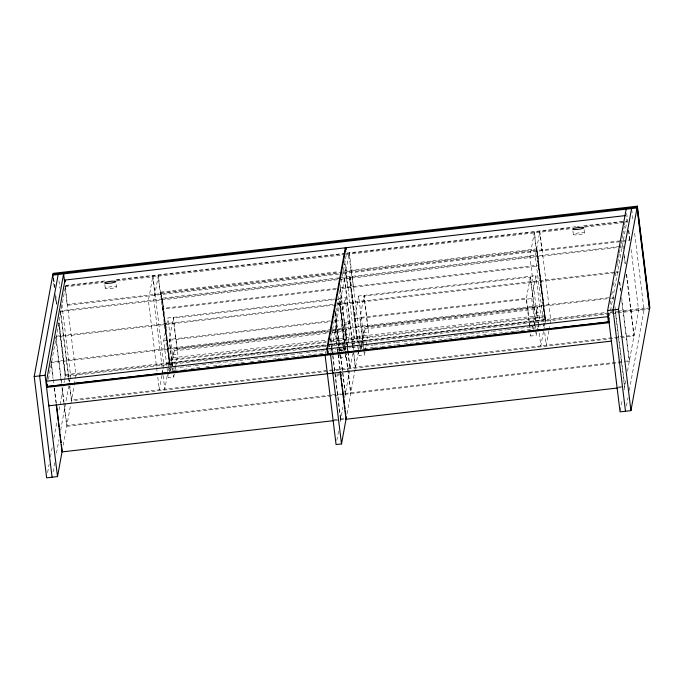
<?xml version="1.0" encoding="UTF-8"?>
<svg xmlns="http://www.w3.org/2000/svg" width="684" height="684" viewBox="0 0 684 684"><rect width="100%" height="100%" fill="white"/><g stroke="black" fill="none" stroke-linecap="round" stroke-linejoin="round"><path stroke-width="0.51" stroke-dasharray="3.42 2.56" d="M338.922 274.062L67.203 305.321L65.1 286.015L103.318 281.611M48.47 379.304L65.63 285.425L104.772 280.927M67.203 305.321L67.365 304.431L339.084 273.181M47.598 472.618L49.128 464.256M50.462 456.938L52.181 447.533M53.899 438.128L56.96 421.404M59.063 409.904L59.824 405.723M60.021 404.68L63.27 386.913M64.031 382.732L64.416 380.637M64.604 379.594L65.502 374.695L59.021 321.925M53.036 471.986L54.754 462.581M56.473 453.176L58.961 439.59M60.679 430.185L68.708 386.289M69.469 382.108L69.853 380.013M70.042 378.97L70.614 375.832L61.671 303.003M63.253 445.233L70.709 404.475M70.897 403.432L74.146 385.656M74.334 384.613L75.291 379.389M75.479 378.346L76.052 375.208L65.04 285.493M155.165 294.334L155.003 295.214L152.746 276.798M160.603 293.71L160.441 294.59L158.184 276.165M169.452 363.597L160.945 292.094L338.913 271.625M338.854 277.858L162.322 298.164L169.7 360.459L326.148 342.462M167.469 371.429L163.724 340.897L167.913 317.949L334.416 298.797M161.98 375.396L159.346 389.794L157.414 374.054M162.168 374.362L163.852 365.111L152.908 275.909L148.394 300.592L156.508 366.709M168.204 365.957L167.871 363.272L168.794 358.228L327.696 339.948M169.7 360.459L162.322 298.164M167.229 375.798L164.784 389.17L162.852 373.43M168.17 370.651L168.546 368.599L171.71 368.283M168.717 367.633L169.615 362.717L160.945 292.094M174.258 373.986L173.685 377.115L168.247 377.739L169.196 372.523M169.393 371.48L172.445 354.791L167.913 317.949M169.88 371.797L170.453 368.667M170.641 367.624L174.078 348.849L328.705 331.056M170.692 370.66L171.462 366.487M171.65 365.444L174.317 350.841L174.078 348.849M328.542 331.945L177.019 349.37L177.182 348.489M175.018 369.813L175.403 367.727M175.591 366.684L177.883 354.167L173.36 317.325L169.162 340.273L172.984 371.438M325.473 353.431L325.849 351.362M329.432 346.985L346.591 253.106L576.15 226.703M339.341 352.303L335.511 321.138L339.709 298.19L345.146 297.557L349.678 334.408L346.814 350.054M330.936 352.636L349.259 252.464L360.212 341.658L358.681 350.011M344.702 351.037L340.957 320.514L345.146 297.557M339.905 277.738L349.421 276.644L357.578 344.223M347.985 287.015L347.823 287.896L344.625 264.067M350.046 276.575L357.424 338.862L544.524 317.342L544.686 316.461L537.145 255.055L350.046 276.575L357.424 338.862M329.603 331.817L343.377 330.235L343.539 329.355M346.053 354.226L345.48 357.356L340.042 357.98L340.991 352.764M341.179 351.721L344.232 335.032L339.709 298.19M353.423 286.391L353.26 287.271L348.934 254.226M342.641 350.901L343.017 348.814M343.214 347.771L346.643 328.995L332.886 330.577M342.693 353.944L346.891 330.988L346.643 328.995M358.673 296.01L354.474 318.958L531.707 298.566L535.905 275.618L358.673 296.01L363.195 332.851L361.289 343.282M354.107 336.913L353.183 341.957L353.517 344.642M336.836 440.376L338.554 430.963M340.273 421.592L342.94 406.98M344.659 397.592L352.705 353.602M353.431 349.592L354.201 345.42M354.389 344.368L354.774 342.282L344.719 260.433M349.421 276.644L356.8 338.939L330.372 341.974M359.545 336.289L358.63 341.333L358.955 344.018M347.044 413.666L358.519 350.883M365.008 352.046L364.435 355.176L358.997 355.8L359.57 352.67M360.331 348.498L361.092 344.326M360.63 349.849L361.203 346.72M361.391 345.676L364.828 326.901L537.393 307.056L537.641 309.048L534.589 325.738M361.451 348.72L362.212 344.548M362.4 343.505L365.068 328.901L364.828 326.901M534.289 307.407L534.127 308.296L367.77 327.431L367.932 326.55M365.196 351.003L366.154 345.788M366.342 344.745L368.633 332.227L364.11 295.377L359.912 318.334L363.743 349.498M536.666 250.455L536.513 251.336L534.247 232.911M545.524 320.343L537.008 248.839L343.154 271.138M537.145 255.055L544.524 317.342M542.113 249.822L541.95 250.712L539.685 232.286M536.803 332.287L536.23 335.416L530.793 336.041L531.365 332.911M532.126 328.739L534.991 313.092L530.459 276.242L526.27 299.199L530.091 330.363M533.392 328.961L533.776 326.875M533.965 325.832L537.393 307.056M533.64 330.953L534.401 326.781M536.991 331.244L537.949 326.029M538.137 324.986L540.428 312.468L535.905 275.618M537.188 326.242L544.601 325.387L543.942 320.018L544.866 314.973L328.756 339.828M543.481 331.509L540.847 345.907L538.787 329.124M543.669 330.483L544.609 325.345M544.797 324.31L545.687 319.462L537.008 248.839M548.919 330.885L546.285 345.283L544.353 329.543M549.107 329.859L550.047 324.712M550.235 323.686L550.8 320.599L539.847 231.406L535.333 256.09L543.455 322.198M610.06 304.149L610.632 301.02M611.778 294.761L612.351 291.632M613.497 285.373L614.07 282.244M615.207 275.985L615.78 272.856M616.925 266.598L617.498 263.468M617.686 262.425L618.456 258.253M618.644 257.21L619.217 254.08M619.405 253.037L620.166 248.865M620.362 247.822L620.935 244.692M621.123 243.649L621.884 239.477M622.072 238.434L622.645 235.305M622.842 234.261L623.603 230.089M623.791 229.046L624.364 225.917M624.552 224.874L625.125 221.744M609.572 315.786L610.342 311.613M610.53 310.57L626.929 220.864L626.382 216.383M613.881 300.096L613.787 297.121L611.658 297.36M623.227 248.967L623.133 245.983L621.012 246.231M343.171 273.574L629.75 240.606L629.913 239.725L627.784 239.973M620.251 410.836L622.354 399.345M624.073 389.931L625.792 380.526M627.519 371.121L638.599 310.502L630.956 248.232M626.459 406.031L627.989 397.669M629.323 390.35L644.037 309.878L634.444 231.773M116.408 279.585L344.916 253.302M577.211 226.584L579.331 226.336M583.555 225.848L624.817 221.103M116.049 280.149L345.317 253.781M346.378 253.661L571.396 227.772M584.127 226.31L624.466 221.667M625.527 221.548L627.647 221.3L627.484 222.189L625.364 222.428M64.946 286.895L103.156 282.501M116.947 280.91L345.155 254.662M346.215 254.542L571.234 228.661M585.034 227.071L624.304 222.556M160.783 292.983L339.811 272.386M340.871 272.266L536.846 249.72M343.334 272.694L626.724 240.093M619.952 246.351L60.594 310.69L68.708 376.807M337.451 279.713L60.431 311.579L68.417 376.636M339.888 279.431L619.789 247.24M620.85 247.112L622.97 246.873M336.4 288.349L162.672 308.33L162.51 309.211L336.237 289.229M340.641 287.861L538.736 265.076L538.573 265.956L340.478 288.742M334.254 299.678L173.197 318.205L177.019 349.37M335.314 299.558L339.546 299.07L343.377 330.235M332.946 304.397L55.917 336.263L61.714 383.485M337.186 303.91L615.275 271.916M616.335 271.796L618.456 271.557M615.113 272.805L55.755 337.144L61.423 383.314M616.173 272.677L618.302 272.437M330.381 320.864L169.324 339.392L173.146 370.557M163.724 340.897L330.218 321.745M335.511 321.138L340.957 320.514M331.449 329.594L51.24 361.827L53.301 378.62M332.509 329.474L610.598 297.489M51.078 362.708L610.436 298.369M611.505 298.25L613.625 298.002M174.317 350.841L327.833 333.185M332.065 332.698L346.891 330.988M365.068 328.901L537.641 309.048M172.445 354.791L177.883 354.167M344.232 335.032L349.678 334.408M363.195 332.851L368.633 332.227M534.991 313.092L540.428 312.468M169.863 359.579L326.311 341.581M330.534 341.094L356.962 338.058M357.587 337.981L544.686 316.461M65.502 374.695L326.371 344.685M327.431 344.565L606.682 312.443M610.564 311.998L617.199 311.237M617.985 311.143L647.697 307.723M167.871 363.272L543.942 320.018M649.638 308.364L65.339 375.576L58.858 322.805M326.046 346.455L65.177 376.457L58.567 322.634M327.106 346.335L649.475 309.253M343.3 348.361L345.112 348.156M172.77 368.154L179.131 367.428M180.183 367.308L186.544 366.573M187.604 366.453L193.957 365.718M195.017 365.598L201.37 364.871M202.43 364.743L208.791 364.016M209.851 363.897L216.204 363.161M217.264 363.042L223.617 362.306M224.677 362.187L231.038 361.46M232.098 361.332L238.451 360.605M239.511 360.485L245.864 359.75M246.924 359.63L253.285 358.895M254.337 358.775L260.698 358.04M261.758 357.92L268.111 357.193M269.171 357.065L275.524 356.338M276.584 356.219L282.945 355.483M284.005 355.364L290.358 354.628M291.418 354.509L297.771 353.782M298.831 353.654L305.192 352.927M306.244 352.807L312.605 352.072M313.665 351.952L320.018 351.217M321.078 351.097L325.319 350.61M329.551 350.123L335.912 349.396M336.973 349.267L350.738 347.686M351.798 347.566L358.159 346.831M359.211 346.711L372.985 345.129M374.045 345.01L380.398 344.274M381.458 344.155L395.232 342.573M396.293 342.445L402.645 341.718M403.705 341.598L417.479 340.008M418.54 339.888L424.892 339.153M425.952 339.033L439.726 337.451M440.787 337.332L447.139 336.596M448.2 336.477L461.974 334.895M463.034 334.767L469.386 334.04M470.447 333.92L484.221 332.33M485.272 332.21L491.634 331.483M492.694 331.355L506.459 329.773M507.519 329.654L513.881 328.918M514.941 328.799L528.706 327.217M529.767 327.097L536.128 326.362M174.206 370.429L179.507 369.822M183.748 369.334L186.92 368.967M191.161 368.479L195.402 367.992M196.462 367.872L201.754 367.265M205.995 366.778L209.176 366.41M213.417 365.923L217.649 365.436M218.709 365.316L224.01 364.7M228.251 364.213L231.423 363.854M235.664 363.366L239.904 362.879M240.965 362.751L246.257 362.144M250.498 361.656L253.678 361.289M257.911 360.801L262.152 360.314M263.212 360.194L268.513 359.587M272.745 359.1L276.986 358.613M278.046 358.484L284.407 357.758M285.467 357.638L299.241 356.048M300.302 355.928L306.654 355.201M307.714 355.073L325.729 353.004M332.082 352.269L337.383 351.661M373.438 347.515L363.897 348.609L363.392 344.454M374.499 347.395L380.851 346.66M381.911 346.54L395.685 344.958M396.746 344.839L403.107 344.103M404.167 343.984L425.354 341.547M426.414 341.419L447.61 338.982M448.67 338.862L469.857 336.425M470.917 336.306L492.112 333.869M493.173 333.741L514.359 331.304M515.42 331.184L530.254 329.474L526.432 298.309L360.075 317.444L363.264 343.419M336.81 374.139L339.529 373.823M340.82 374.678L335.382 375.302L335.22 376.191L340.658 375.559M330.594 395.121L66.87 425.457L64.159 403.423M331.654 395.001L343.3 393.659M344.958 393.471L629.408 360.75L621.679 297.788M343.736 394.471L66.707 426.337L63.869 403.252M344.796 394.352L622.893 362.366M627.125 361.879L629.254 361.631L621.645 299.72M333.912 419.771L339.221 419.155M340.281 419.036L344.531 418.548M618.37 387.05L624.74 386.315L614.942 306.56M334.228 420.6L339.059 420.044M340.119 419.916L344.368 419.429M618.208 387.931L621.397 387.563M631.725 209.603L633.153 221.214M626.672 213.399L627.587 220.787M628.776 230.517L629.913 239.785M628.493 230.371L629.75 240.606M624.167 254.38L625.321 263.827M626.612 274.318L634.085 335.186L71.546 399.892L69.871 386.246M624.133 256.312L625.031 263.656M626.322 274.156L633.923 336.066L71.384 400.773L69.58 386.084M619.747 282.047L620.781 290.443M619.456 281.876L620.619 291.324M615.044 309.544L624.577 387.204M584.085 229.567L584.521 233.15A5.643 0.881 -7 0 1 575.988 234.903A5.643 0.881 -7 0 1 576.27 233.329A5.643 0.881 -7 0 1 584.529 233.15M572.893 230.85L573.337 234.432M545.362 321.224L534.409 232.03L529.895 256.714L538.009 322.822M543.583 323.25L544.225 328.491M538.137 323.874L538.659 328.072M534.127 308.296L530.305 277.131L363.948 296.266L367.77 327.431M531.707 298.566L534.811 323.831M534.939 324.891L535.452 329.098M535.581 330.15L536.23 335.416M530.536 333.937L530.793 336.041M363.794 349.909L364.435 355.176M357.706 345.275L358.219 349.481M358.348 350.541L358.997 355.8M344.582 278.029L353.32 349.233M353.842 353.466L355.535 367.222M344.42 278.91L353.166 350.114M353.295 351.174L355.372 368.112M340.316 288.178L348.019 350.918M348.147 351.969L350.097 367.855M340.153 289.067L347.72 350.738M347.857 351.798L349.934 368.736M339.905 303.593L345.659 350.447M345.788 351.508L350.858 392.796M339.743 304.474L345.369 350.268M345.497 351.328L350.695 393.676M345.223 355.252L345.48 357.356M335.382 311.63L340.222 351.072M340.743 355.304L345.42 393.42M335.22 312.511L339.931 350.901M340.452 355.133L345.258 394.3M335.673 320.257L338.862 346.224M338.99 347.267L339.503 351.422M339.392 352.722L340.042 357.98M335.237 329.158L337.571 348.216M337.699 349.276L338.221 353.508M338.349 354.568L340.299 370.446M335.075 330.039L337.28 348.036M337.409 349.096L337.93 353.329M338.058 354.389L340.008 370.266M330.834 338.255L332.133 348.84M332.262 349.9L332.783 354.132M332.911 355.193L340.743 418.984M330.799 340.196L332.236 351.841M332.749 356.073L340.581 419.865M173.428 375.012L173.685 377.115M169.299 364.486L158.346 275.284L153.832 299.968L162.724 372.378M167.597 372.481L168.247 377.739M156.636 367.753L157.277 373.002M116.135 284.296L116.46 286.989A5.643 0.881 -7 0 1 107.927 288.742A5.643 0.881 -7 0 1 108.209 287.16A5.643 0.881 -7 0 1 116.468 286.989M104.832 284.689L105.276 288.272M58.952 280.842L59.859 288.229M68.836 377.859L69.349 382.048M68.545 377.688L69.058 381.886M53.711 278.644L54.746 287.092M55.652 294.479L56.815 303.978M53.42 278.474L54.583 287.973M55.618 296.42L56.524 303.807M52.993 277.242L54.292 287.802M55.584 298.352L56.362 304.688M62.227 387.683L64.031 402.372M61.936 387.512L63.74 402.201M53.429 379.663L53.95 383.861M54.464 388.059L56.396 403.799M51.334 364.811L53.01 378.449M54.173 387.896L56.105 403.637M344.505 322.335L344.343 323.216L349.781 322.591L349.943 321.702L344.505 322.335M340.059 349.738L339.897 350.618L345.334 349.994L345.497 349.114L340.059 349.738M344.736 324.173L344.574 325.054L350.011 324.43L350.174 323.549L344.736 324.173"/><path stroke-width="1.03" d="M62.295 450.457L57.516 476.594L46.64 477.842L34.2 376.516L53.061 273.369L637.36 206.158L649.8 307.484L630.939 410.631L620.063 411.879L607.623 310.553L626.159 209.176M58.174 274.506L39.638 375.892L52.078 477.218M57.516 476.594L45.076 375.259L63.612 273.882L64.655 282.33M328.046 351.234L327.474 354.363L47.128 386.605L46.469 381.236L64.971 280.055L345.309 247.805L345.753 251.387M47.128 386.605L47.512 384.519M48.991 404.937L48.829 405.817L611.376 341.111M327.474 354.363L326.815 348.985L345.309 247.805M609.196 317.872L608.435 322.044L328.089 354.286L327.431 348.917L345.933 247.736L625.21 215.614M327.379 373.772L327.542 372.891M332.817 373.148L332.98 372.267M340.435 373.721L340.598 372.84M340.658 375.559L340.82 374.678M325.122 355.355L336.075 444.549L341.513 443.925L346.48 416.744M608.435 322.044L607.768 316.666L608.341 313.537M631.597 208.552L613.061 309.929L625.501 411.255M630.939 410.631L618.498 309.305L637.36 206.158M52.899 274.25L637.197 207.038L649.638 308.364M34.2 376.516L45.076 375.259M607.623 310.553L618.498 309.305M46.469 381.236L326.815 348.985M327.431 348.917L607.768 316.666M525.423 331.449L46.726 386.511L46.563 387.392L609.111 322.686M527.544 331.201L584.863 324.609M586.983 324.37L609.273 321.805M333.749 420.651L62.03 451.91L56.233 404.68M345.429 419.309L617.165 388.05M649.475 309.253L637.035 207.927L52.736 275.13L52.993 277.242M345.933 247.736L346.155 249.523M340.564 372.566L340.983 376.012M341.248 378.132L341.632 381.304M341.897 383.425L342.282 386.597M342.547 388.717L344.368 403.534M344.625 405.655L345.018 408.827M345.275 410.947L345.796 415.179M340.145 371.327L346.027 419.241M330.56 354.722L341.513 443.925M64.971 280.055L65.194 281.842M56.652 405.903L58.456 420.592M58.713 422.686L59.234 426.884M59.491 428.988L59.876 432.134M60.132 434.237L60.517 437.384M60.773 439.479L61.167 442.625M61.423 444.728L62.193 451.021M107.268 283.364A5.643 0.881 -7 0 0 115.81 281.611A5.643 0.881 -7 0 0 107.55 281.791A5.643 0.881 -7 0 0 107.268 283.364M575.321 229.525A5.643 0.881 -7 0 0 583.871 227.772A5.643 0.881 -7 0 0 575.612 227.952A5.643 0.881 -7 0 0 575.321 229.525"/></g></svg>
